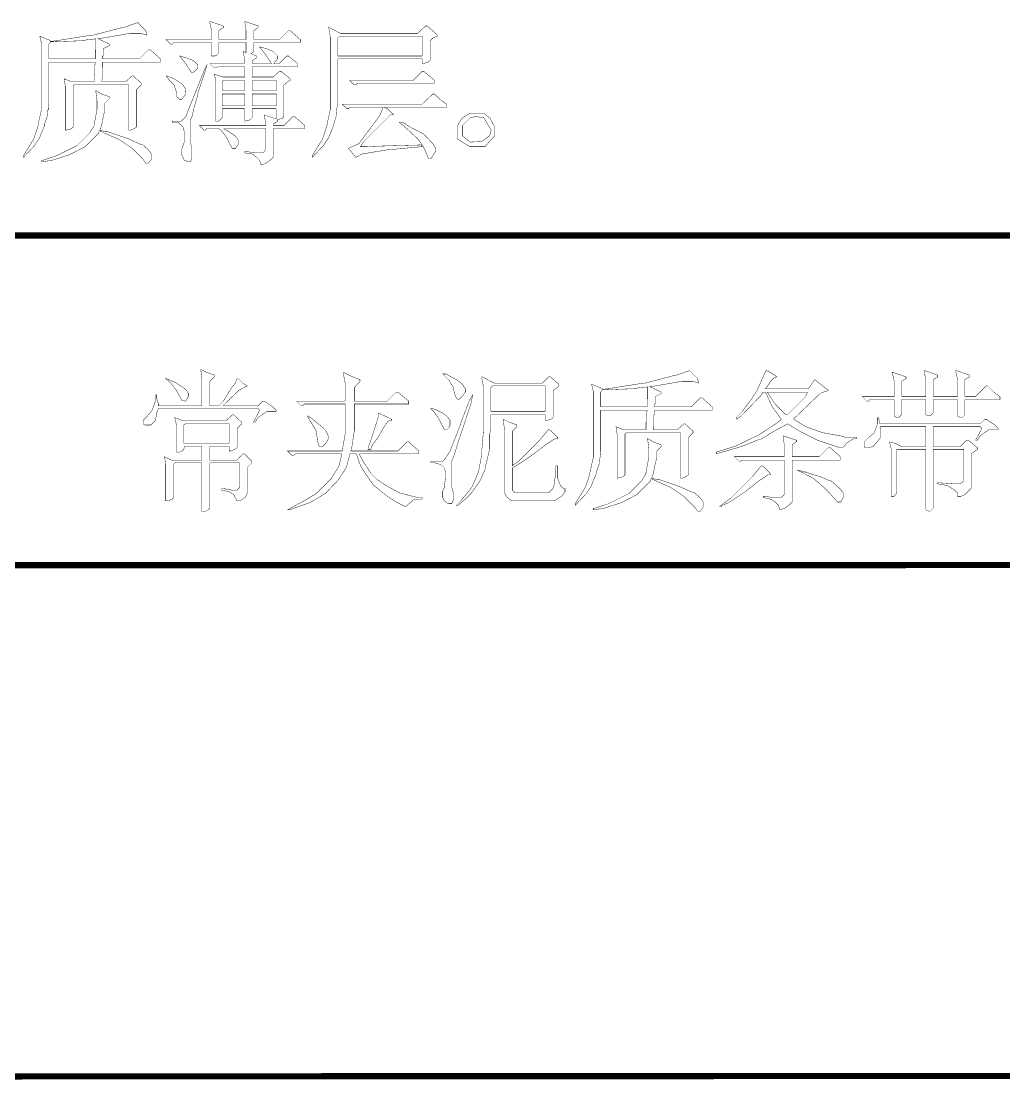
# Model space of a CAD drawing. Extents: x 94 to 452, y -72 to 1042.
# Drawn here: x 286.94 to 310.75, y 425.96 to 451.64 of the extents above; entities that cross this region are included whole.
import ezdxf

# ---------------------------------------------------------------- set-up
doc = ezdxf.new("R2010")
doc.units = 0
doc.header["$MEASUREMENT"] = 0
doc.layers.add('TREE_LAYER', color=7, linetype='Continuous')

msp = doc.modelspace()

# ---------------------------------------------------------------- linework, layer by layer
at = {"layer": 'TREE_LAYER'}
for points, const_width, elevation in [([(289.761614, 451.602352), (289.445927, 451.492548), (289.418476, 451.492548), (288.691025, 451.300392), (288.649849, 451.300392), (287.785143, 451.163137), (287.716516, 451.163137), (287.716516, 451.149411), (287.647888, 451.149411), (287.647888, 451.163137), (287.620437, 451.176862), (287.387104, 451.272941), (287.42828, 451.094509), (287.42828, 449.502352), (287.345927, 449.131764), (287.345927, 449.104313), (287.236123, 448.774901), (287.126319, 448.59647), (286.989065, 448.376862), (286.989065, 448.335686), (287.249849, 448.610195), (287.387104, 448.816078), (287.400829, 448.87098), (287.496908, 449.090588), (287.496908, 449.131764), (287.565535, 449.323921), (287.579261, 449.488627), (287.592986, 449.488627), (287.592986, 449.529803), (287.606712, 449.653333), (287.606712, 450.641568), (287.606712, 450.641568), (288.718476, 450.641568), (288.732202, 450.641568), (288.718476, 450.531764), (288.718476, 450.531764), (288.718476, 450.435686), (288.718476, 450.435686), (288.718476, 450.353333), (288.704751, 450.353333), (288.704751, 450.257254), (288.704751, 450.257254), (288.704751, 450.174901), (288.704751, 450.174901), (288.142006, 450.174901), (287.9773, 450.243529), (288.004751, 450.065097), (288.004751, 448.994509), (288.100829, 449.008235), (288.155731, 449.035686), (288.196908, 449.076862), (288.196908, 450.065097), (288.224359, 450.092548), (289.542006, 450.092548), (289.542006, 450.092548), (289.542006, 448.994509), (289.583182, 448.994509), (289.679261, 449.035686), (289.734163, 449.076862), (289.734163, 449.982745), (289.843967, 450.092548), (289.843967, 450.133725), (289.65181, 450.312156), (289.624359, 450.312156), (289.473378, 450.174901), (288.896908, 450.174901), (288.883182, 450.174901), (288.883182, 450.216078), (288.896908, 450.229803), (288.896908, 450.325882), (288.896908, 450.325882), (288.896908, 450.42196), (288.896908, 450.42196), (288.896908, 450.518039), (288.910633, 450.531764), (288.910633, 450.641568), (288.910633, 450.641568), (290.310633, 450.641568), (290.310633, 450.723921), (290.063574, 450.943529), (290.022398, 450.943529), (289.80279, 450.723921), (288.924359, 450.723921), (288.910633, 450.723921), (288.910633, 450.792548), (288.924359, 450.792548), (288.924359, 450.97098), (289.061614, 451.039607), (289.075339, 451.053333), (289.075339, 451.080784), (288.787104, 451.218039), (288.814555, 451.218039), (288.938084, 451.231764), (289.569457, 451.341568), (289.843967, 451.341568), (289.981221, 451.300392), (289.95377, 451.410195), (289.761614, 451.602352), (289.761614, 451.602352)], 0.01, 41), ([(291.518476, 451.629803), (291.504751, 451.629803), (291.504751, 451.616078), (291.545927, 451.423921), (291.545927, 451.204313), (291.545927, 451.190588), (290.447888, 451.190588), (290.557692, 451.080784), (290.598868, 451.080784), (290.626319, 451.12196), (291.545927, 451.12196), (291.545927, 451.12196), (291.545927, 450.792548), (291.62828, 450.792548), (291.683182, 450.819999), (291.724359, 450.861176), (291.724359, 451.12196), (291.738084, 451.12196), (292.383182, 451.12196), (292.383182, 451.12196), (292.383182, 450.888627), (292.383182, 450.874901), (292.314555, 450.902352), (292.355731, 450.69647), (292.342006, 450.614117), (291.504751, 450.614117), (291.614555, 450.504313), (291.655731, 450.504313), (291.696908, 450.531764), (292.342006, 450.531764), (292.355731, 450.531764), (292.355731, 450.284705), (292.342006, 450.284705), (291.820437, 450.284705), (291.738084, 450.312156), (291.614555, 450.353333), (291.655731, 450.174901), (291.655731, 449.214117), (291.724359, 449.214117), (291.806712, 449.29647), (291.806712, 449.502352), (291.806712, 449.516078), (292.342006, 449.516078), (292.355731, 449.502352), (292.355731, 449.214117), (292.438084, 449.227843), (292.492986, 449.255294), (292.534163, 449.29647), (292.534163, 449.502352), (292.534163, 449.516078), (293.110633, 449.516078), (293.124359, 449.502352), (293.124359, 449.269019), (293.110633, 449.269019), (292.822398, 449.365097), (292.863574, 449.159215), (292.863574, 449.104313), (291.257692, 449.104313), (291.367496, 448.994509), (291.394947, 448.994509), (291.436123, 449.035686), (291.724359, 449.035686), (291.779261, 448.994509), (291.916516, 448.816078), (291.985143, 448.665097), (292.05377, 448.555294), (292.136123, 448.555294), (292.136123, 448.569019), (292.204751, 448.665097), (292.204751, 448.74745), (292.122398, 448.857254), (291.916516, 448.994509), (291.847888, 449.02196), (291.847888, 449.035686), (291.847888, 449.035686), (292.863574, 449.035686), (292.863574, 449.035686), (292.863574, 448.527843), (292.794947, 448.44549), (292.589065, 448.44549), (292.355731, 448.486666), (292.355731, 448.44549), (292.534163, 448.418039), (292.643967, 448.335686), (292.712594, 448.267058), (292.75377, 448.157254), (292.849849, 448.184705), (292.973378, 448.267058), (293.042006, 448.335686), (293.042006, 449.035686), (293.055731, 449.035686), (293.810633, 449.035686), (293.810633, 449.104313), (293.563574, 449.323921), (293.522398, 449.323921), (293.30279, 449.104313), (293.055731, 449.104313), (293.042006, 449.118039), (293.042006, 449.14549), (293.15181, 449.214117), (293.15181, 449.255294), (293.165535, 449.255294), (293.261614, 449.282745), (293.30279, 449.323921), (293.30279, 450.092548), (293.440045, 450.202352), (293.45377, 450.202352), (293.45377, 450.243529), (293.234163, 450.42196), (293.192986, 450.42196), (293.042006, 450.284705), (292.534163, 450.284705), (292.534163, 450.284705), (292.534163, 450.531764), (292.534163, 450.531764), (293.632202, 450.531764), (293.632202, 450.614117), (293.412594, 450.792548), (293.371418, 450.792548), (293.192986, 450.614117), (293.055731, 450.614117), (293.055731, 450.614117), (293.15181, 450.723921), (293.15181, 450.792548), (293.042006, 450.902352), (292.8773, 450.97098), (292.822398, 450.984705), (292.726319, 451.012156), (292.712594, 451.012156), (292.822398, 450.874901), (293.000829, 450.614117), (293.000829, 450.614117), (292.534163, 450.614117), (292.534163, 450.682745), (292.643967, 450.751372), (292.643967, 450.792548), (292.506712, 450.84745), (292.575339, 450.902352), (292.575339, 451.12196), (292.575339, 451.12196), (293.700829, 451.12196), (293.700829, 451.190588), (293.45377, 451.410195), (293.412594, 451.410195), (293.192986, 451.190588), (292.575339, 451.190588), (292.575339, 451.204313), (292.575339, 451.410195), (292.671418, 451.478823), (292.685143, 451.519999), (292.355731, 451.629803), (292.355731, 451.629803), (292.355731, 451.616078), (292.383182, 451.423921), (292.383182, 451.204313), (292.383182, 451.190588), (291.738084, 451.190588), (291.724359, 451.204313), (291.724359, 451.410195), (291.834163, 451.478823), (291.834163, 451.519999), (291.518476, 451.629803), (291.518476, 451.629803)], 0.01, 41), ([(296.775339, 451.519999), (296.734163, 451.519999), (296.542006, 451.341568), (294.675339, 451.341568), (294.387104, 451.492548), (294.42828, 451.24549), (294.42828, 449.502352), (294.345927, 449.131764), (294.345927, 449.104313), (294.236123, 448.774901), (294.126319, 448.59647), (293.989065, 448.376862), (293.989065, 448.335686), (294.249849, 448.610195), (294.387104, 448.816078), (294.496908, 449.090588), (294.565535, 449.323921), (294.579261, 449.488627), (294.606712, 449.653333), (294.606712, 450.710195), (294.606712, 450.723921), (296.65181, 450.723921), (296.65181, 450.710195), (296.65181, 450.614117), (296.692986, 450.614117), (296.789065, 450.641568), (296.843967, 450.682745), (296.843967, 451.163137), (296.912594, 451.231764), (297.022398, 451.272941), (297.022398, 451.300392), (296.775339, 451.519999), (296.775339, 451.519999)], 0.01, 41), ([(288.718476, 451.204313), (288.718476, 451.218039), (288.745927, 451.204313), (288.745927, 450.929803), (288.732202, 450.929803), (288.732202, 450.833725), (288.732202, 450.819999), (288.732202, 450.723921), (288.718476, 450.723921), (287.606712, 450.723921), (287.606712, 450.723921), (287.606712, 451.080784), (287.647888, 451.135686), (288.416516, 451.163137), (288.55377, 451.190588), (288.718476, 451.204313), (288.718476, 451.204313)], 0.01, 41), ([(294.634163, 451.259215), (294.647888, 451.272941), (296.65181, 451.272941), (296.65181, 451.259215), (296.65181, 450.792548), (296.65181, 450.792548), (294.606712, 450.792548), (294.606712, 450.792548), (294.606712, 451.231764), (294.634163, 451.259215), (294.634163, 451.259215)], 0.01, 41), ([(290.791025, 450.792548), (290.7773, 450.792548), (290.887104, 450.655294), (291.065535, 450.394509), (291.106712, 450.394509), (291.216516, 450.504313), (291.216516, 450.572941), (291.106712, 450.682745), (290.92828, 450.751372), (290.873378, 450.765097), (290.791025, 450.792548), (290.791025, 450.792548)], 0.01, 41), ([(291.436123, 450.572941), (291.394947, 450.504313), (290.955731, 449.406274), (290.92828, 449.323921), (290.818476, 449.214117), (290.598868, 449.214117), (290.598868, 449.186666), (290.736123, 449.186666), (290.859653, 449.063137), (290.887104, 448.967058), (290.887104, 448.706274), (290.818476, 448.500392), (290.818476, 448.418039), (290.887104, 448.267058), (290.983182, 448.225882), (291.038084, 448.225882), (291.065535, 448.294509), (291.065535, 448.569019), (291.038084, 448.706274), (291.038084, 449.255294), (291.079261, 449.337646), (291.120437, 449.529803), (291.216516, 449.84549), (291.216516, 449.886666), (291.394947, 450.42196), (291.436123, 450.572941), (291.436123, 450.572941)], 0.01, 41), ([(290.461614, 450.312156), (290.447888, 450.312156), (290.516516, 450.216078), (290.640045, 450.092548), (290.708672, 449.886666), (290.708672, 449.804313), (290.7773, 449.735686), (290.818476, 449.735686), (290.92828, 449.872941), (290.914555, 449.99647), (290.845927, 450.106274), (290.640045, 450.243529), (290.461614, 450.312156), (290.461614, 450.312156)], 0.01, 41), ([(291.847888, 450.202352), (291.861614, 450.202352), (292.342006, 450.202352), (292.355731, 450.202352), (292.355731, 449.955294), (292.342006, 449.955294), (291.806712, 449.955294), (291.806712, 449.955294), (291.806712, 450.174901), (291.847888, 450.202352), (291.847888, 450.202352)], 0.01, 41), ([(292.534163, 450.202352), (292.534163, 450.202352), (293.110633, 450.202352), (293.124359, 450.202352), (293.124359, 449.955294), (293.110633, 449.955294), (292.534163, 449.955294), (292.534163, 449.955294), (292.534163, 450.202352), (292.534163, 450.202352)], 0.01, 41), ([(296.692986, 450.42196), (296.65181, 450.42196), (296.432202, 450.202352), (294.894947, 450.202352), (295.004751, 450.092548), (295.045927, 450.092548), (295.087104, 450.133725), (296.95377, 450.133725), (296.95377, 450.202352), (296.692986, 450.42196), (296.692986, 450.42196)], 0.01, 41), ([(288.745927, 449.955294), (288.745927, 449.955294), (288.745927, 449.927843), (288.773378, 449.708235), (288.773378, 449.502352), (288.704751, 449.131764), (288.704751, 449.104313), (288.594947, 448.925882), (288.292986, 448.623921), (287.798868, 448.376862), (287.469457, 448.267058), (287.42828, 448.267058), (287.42828, 448.225882), (287.689065, 448.267058), (288.114555, 448.404313), (288.485143, 448.59647), (288.814555, 448.925882), (288.82828, 448.980784), (288.842006, 448.980784), (288.95181, 448.925882), (289.294947, 448.774901), (289.624359, 448.555294), (289.885143, 448.294509), (289.95377, 448.198431), (290.022398, 448.198431), (290.091025, 448.294509), (290.091025, 448.418039), (290.022398, 448.514117), (289.885143, 448.637646), (289.830241, 448.651372), (289.555731, 448.774901), (289.52828, 448.788627), (289.006712, 448.967058), (288.979261, 448.967058), (288.883182, 448.980784), (288.842006, 448.994509), (288.883182, 449.104313), (288.924359, 449.323921), (288.965535, 449.488627), (288.965535, 449.653333), (289.075339, 449.763137), (289.075339, 449.804313), (288.883182, 449.872941), (288.745927, 449.955294), (288.745927, 449.955294)], 0.01, 41), ([(291.806712, 449.872941), (291.806712, 449.872941), (292.342006, 449.872941), (292.355731, 449.872941), (292.355731, 449.584705), (292.342006, 449.584705), (291.806712, 449.584705), (291.806712, 449.584705), (291.806712, 449.872941), (291.806712, 449.872941)], 0.01, 41), ([(292.534163, 449.872941), (292.534163, 449.872941), (293.110633, 449.872941), (293.124359, 449.872941), (293.124359, 449.584705), (293.110633, 449.584705), (292.534163, 449.584705), (292.534163, 449.584705), (292.534163, 449.872941), (292.534163, 449.872941)], 0.01, 41), ([(296.95377, 449.872941), (296.912594, 449.872941), (296.65181, 449.625882), (294.716516, 449.625882), (294.826319, 449.516078), (294.867496, 449.516078), (294.894947, 449.543529), (295.704751, 449.543529), (295.704751, 449.543529), (295.636123, 449.365097), (295.12828, 448.678823), (295.087104, 448.651372), (294.867496, 448.555294), (295.045927, 448.335686), (295.196908, 448.418039), (295.526319, 448.472941), (295.869457, 448.527843), (295.924359, 448.527843), (296.65181, 448.59647), (296.624359, 448.637646), (295.649849, 448.610195), (295.636123, 448.610195), (295.320437, 448.59647), (295.320437, 448.59647), (295.169457, 448.59647), (295.155731, 448.59647), (295.224359, 448.706274), (295.883182, 449.365097), (295.965535, 449.365097), (295.814555, 449.516078), (295.732202, 449.543529), (295.732202, 449.543529), (295.732202, 449.543529), (297.242006, 449.543529), (297.242006, 449.625882), (297.091025, 449.735686), (296.95377, 449.872941), (296.95377, 449.872941)], 0.01, 41), ([(296.185143, 449.186666), (296.10279, 449.186666), (296.322398, 448.994509), (296.555731, 448.774901), (296.665535, 448.623921), (296.734163, 448.486666), (296.80279, 448.308235), (296.871418, 448.308235), (296.981221, 448.486666), (296.981221, 448.555294), (296.912594, 448.665097), (296.692986, 448.898431), (296.349849, 449.076862), (296.185143, 449.186666), (296.185143, 449.186666)], 0.01, 41), ([(298.147888, 449.406274), (297.818476, 449.406274), (297.626319, 449.29647), (297.516516, 449.118039), (297.516516, 448.774901), (297.804751, 448.59647), (298.175339, 448.59647), (298.394947, 448.843529), (298.394947, 449.104313), (298.298868, 449.282745), (298.147888, 449.406274), (298.147888, 449.406274)], 0.01, 41), ([(297.955731, 449.323921), (297.969457, 449.323921), (298.147888, 449.29647), (298.326319, 448.994509), (298.285143, 448.857254), (298.092986, 448.719999), (297.818476, 448.706274), (297.626319, 448.857254), (297.626319, 449.104313), (297.818476, 449.29647), (297.873378, 449.310195), (297.955731, 449.323921), (297.955731, 449.323921)], 0.01, 41), ([(221.22612, 446.441643), (399.22612, 446.441643)], 0.15, 178), ([(291.288676, 443.19588), (291.288676, 443.19588), (291.288676, 443.182154), (291.316127, 442.962546), (291.316127, 442.331174), (291.316127, 442.317448), (290.259264, 442.317448), (290.259264, 442.37235), (290.218088, 442.49588), (290.218088, 442.578233), (290.190637, 442.578233), (290.190637, 442.427252), (290.108284, 442.207644), (289.99848, 442.070389), (289.888676, 441.960585), (289.888676, 441.878233), (289.929852, 441.850782), (290.080833, 441.850782), (290.190637, 441.960585), (290.218088, 442.125291), (290.218088, 442.139017), (290.259264, 442.248821), (292.67495, 442.248821), (292.716127, 442.207644), (292.565146, 441.919409), (292.606323, 441.919409), (292.67495, 442.029213), (292.894558, 442.180193), (293.114166, 442.180193), (293.114166, 442.207644), (293.031813, 442.289997), (292.825931, 442.427252), (292.784754, 442.427252), (292.67495, 442.317448), (291.837695, 442.317448), (291.837695, 442.331174), (292.208284, 442.688036), (292.414166, 442.79784), (292.304362, 442.866468), (292.194558, 442.976272), (292.167107, 442.976272), (292.125931, 442.866468), (292.016127, 442.729213), (291.837695, 442.427252), (291.727891, 442.317448), (291.508284, 442.317448), (291.508284, 442.331174), (291.508284, 442.907644), (291.618088, 443.017448), (291.618088, 443.058625), (291.425931, 443.127252), (291.288676, 443.19588), (291.288676, 443.19588)], 0.01, 42), ([(294.747499, 443.127252), (294.747499, 443.127252), (294.747499, 443.07235), (294.788676, 442.852742), (294.788676, 442.440978), (294.77495, 442.427252), (293.608284, 442.427252), (293.718088, 442.317448), (293.759264, 442.317448), (293.80044, 442.358625), (294.77495, 442.358625), (294.788676, 442.358625), (294.788676, 441.644899), (294.720048, 441.24686), (294.720048, 441.219409), (293.388676, 441.219409), (293.49848, 441.109605), (293.539656, 441.109605), (293.580833, 441.150782), (294.706323, 441.150782), (294.706323, 441.150782), (294.637695, 440.862546), (294.459264, 440.560585), (294.088676, 440.189997), (293.814166, 440.025291), (293.388676, 439.791958), (293.429852, 439.791958), (293.937695, 439.970389), (294.308284, 440.189997), (294.610244, 440.505684), (294.816127, 440.82137), (294.89848, 441.137056), (294.912205, 441.150782), (295.04946, 441.150782), (295.063186, 441.137056), (295.159264, 440.862546), (295.296519, 440.642938), (295.461225, 440.409605), (295.502401, 440.368429), (295.845539, 440.093919), (296.078872, 439.956664), (296.243578, 439.874311), (296.257303, 439.874311), (296.463186, 440.052742), (296.655342, 440.052742), (296.655342, 440.093919), (296.531813, 440.093919), (296.106323, 440.203723), (295.776911, 440.382154), (295.557303, 440.533135), (295.406323, 440.684115), (295.227891, 440.958625), (295.131813, 441.137056), (295.145539, 441.150782), (296.572989, 441.150782), (296.572989, 441.219409), (296.325931, 441.439017), (296.284754, 441.439017), (296.065146, 441.219409), (294.925931, 441.219409), (294.925931, 441.233135), (294.967107, 441.39784), (294.980833, 441.548821), (295.008284, 441.699801), (295.008284, 442.358625), (295.008284, 442.358625), (296.325931, 442.358625), (296.325931, 442.427252), (296.065146, 442.64686), (296.02397, 442.64686), (295.804362, 442.427252), (295.008284, 442.427252), (295.008284, 442.440978), (295.008284, 442.756664), (295.145539, 442.907644), (295.145539, 442.948821), (294.967107, 443.017448), (294.747499, 443.127252), (294.747499, 443.127252)], 0.01, 42), ([(297.231813, 443.086076), (297.14946, 443.086076), (297.30044, 442.935095), (297.410244, 442.756664), (297.437695, 442.605684), (297.478872, 442.509605), (297.520048, 442.468429), (297.547499, 442.468429), (297.629852, 442.550782), (297.69848, 442.64686), (297.69848, 442.729213), (297.616127, 442.852742), (297.478872, 442.948821), (297.231813, 443.086076), (297.231813, 443.086076)], 0.01, 42), ([(298.110244, 443.017448), (298.096519, 443.017448), (298.096519, 442.989997), (298.137695, 442.770389), (298.137695, 441.699801), (298.096519, 441.219409), (298.096519, 441.137056), (298.027891, 440.766468), (298.027891, 440.739017), (297.876911, 440.382154), (297.808284, 440.27235), (297.588676, 440.011566), (297.478872, 439.901762), (297.520048, 439.901762), (297.684754, 440.039017), (297.84946, 440.203723), (298.069068, 440.519409), (298.178872, 440.780193), (298.178872, 440.835095), (298.206323, 440.917448), (298.247499, 441.09588), (298.288676, 441.274311), (298.288676, 441.631174), (298.316127, 441.727252), (298.316127, 442.09784), (298.329852, 442.09784), (299.633774, 442.09784), (299.633774, 442.09784), (299.633774, 441.960585), (299.67495, 441.960585), (299.771029, 441.988036), (299.825931, 442.029213), (299.825931, 442.688036), (299.963186, 442.784115), (299.963186, 442.79784), (299.963186, 442.839017), (299.757303, 443.017448), (299.716127, 443.017448), (299.565146, 442.866468), (298.39848, 442.866468), (298.110244, 443.017448), (298.110244, 443.017448)], 0.01, 42), ([(303.133774, 443.168429), (302.818088, 443.058625), (302.790637, 443.058625), (302.063186, 442.866468), (302.022009, 442.866468), (301.157303, 442.729213), (301.088676, 442.729213), (301.088676, 442.715487), (301.020048, 442.715487), (301.020048, 442.729213), (300.992597, 442.742938), (300.759264, 442.839017), (300.80044, 442.660585), (300.80044, 441.068429), (300.718088, 440.69784), (300.718088, 440.670389), (300.608284, 440.340978), (300.49848, 440.162546), (300.361225, 439.942938), (300.361225, 439.901762), (300.622009, 440.176272), (300.759264, 440.382154), (300.772989, 440.437056), (300.869068, 440.656664), (300.869068, 440.69784), (300.937695, 440.889997), (300.951421, 441.054703), (300.965146, 441.054703), (300.965146, 441.09588), (300.978872, 441.219409), (300.978872, 442.207644), (300.978872, 442.207644), (302.090637, 442.207644), (302.104362, 442.207644), (302.090637, 442.09784), (302.090637, 442.09784), (302.090637, 442.001762), (302.090637, 442.001762), (302.090637, 441.919409), (302.076911, 441.919409), (302.076911, 441.823331), (302.076911, 441.823331), (302.076911, 441.740978), (302.076911, 441.740978), (301.514166, 441.740978), (301.34946, 441.809605), (301.376911, 441.631174), (301.376911, 440.560585), (301.472989, 440.574311), (301.527891, 440.601762), (301.569068, 440.642938), (301.569068, 441.631174), (301.596519, 441.658625), (302.914166, 441.658625), (302.914166, 441.658625), (302.914166, 440.560585), (302.955342, 440.560585), (303.051421, 440.601762), (303.106323, 440.642938), (303.106323, 441.548821), (303.216127, 441.658625), (303.216127, 441.699801), (303.02397, 441.878233), (302.996519, 441.878233), (302.845539, 441.740978), (302.269068, 441.740978), (302.255342, 441.740978), (302.255342, 441.782154), (302.269068, 441.79588), (302.269068, 441.891958), (302.269068, 441.891958), (302.269068, 441.988036), (302.269068, 441.988036), (302.269068, 442.084115), (302.282793, 442.09784), (302.282793, 442.207644), (302.282793, 442.207644), (303.682793, 442.207644), (303.682793, 442.289997), (303.435735, 442.509605), (303.394558, 442.509605), (303.17495, 442.289997), (302.296519, 442.289997), (302.282793, 442.289997), (302.282793, 442.358625), (302.296519, 442.358625), (302.296519, 442.537056), (302.433774, 442.605684), (302.447499, 442.619409), (302.447499, 442.64686), (302.159264, 442.784115), (302.186715, 442.784115), (302.310244, 442.79784), (302.941617, 442.907644), (303.216127, 442.907644), (303.353382, 442.866468), (303.325931, 442.976272), (303.133774, 443.168429), (303.133774, 443.168429)], 0.01, 42), ([(305.00044, 443.168429), (304.986715, 443.168429), (304.959264, 443.113527), (304.767107, 442.688036), (304.629852, 442.468429), (304.410244, 442.180193), (304.259264, 442.029213), (304.259264, 441.988036), (304.369068, 442.056664), (304.84946, 442.550782), (304.918088, 442.64686), (304.972989, 442.64686), (304.972989, 442.64686), (305.137695, 442.289997), (305.357303, 441.988036), (305.220048, 441.878233), (304.780833, 441.589997), (304.767107, 441.589997), (304.231813, 441.329213), (304.218088, 441.329213), (303.778872, 441.191958), (303.778872, 441.150782), (304.396519, 441.329213), (304.835735, 441.507644), (304.863186, 441.507644), (305.178872, 441.699801), (305.508284, 441.878233), (305.851421, 441.67235), (306.235735, 441.480193), (306.771029, 441.301762), (306.853382, 441.301762), (306.935735, 441.411566), (307.114166, 441.52137), (307.182793, 441.52137), (307.182793, 441.548821), (306.922009, 441.548821), (306.784754, 441.589997), (306.67495, 441.603723), (306.647499, 441.617448), (306.537695, 441.631174), (306.510244, 441.644899), (306.372989, 441.658625), (305.947499, 441.809605), (305.659264, 441.988036), (305.659264, 442.001762), (305.686715, 442.029213), (306.304362, 442.619409), (306.496519, 442.688036), (306.167107, 442.948821), (306.153382, 442.935095), (306.016127, 442.729213), (304.986715, 442.729213), (304.972989, 442.729213), (304.986715, 442.742938), (305.096519, 442.907644), (305.178872, 442.989997), (305.247499, 443.017448), (305.082793, 443.127252), (305.00044, 443.168429), (305.00044, 443.168429)], 0.01, 42), ([(308.829852, 443.168429), (308.816127, 443.168429), (308.816127, 443.140978), (308.857303, 442.962546), (308.857303, 442.550782), (308.857303, 442.537056), (308.280833, 442.537056), (308.267107, 442.550782), (308.267107, 442.907644), (308.376911, 442.976272), (308.376911, 443.017448), (308.061225, 443.127252), (308.047499, 443.127252), (308.047499, 443.113527), (308.088676, 442.92137), (308.088676, 442.550782), (308.088676, 442.537056), (307.320048, 442.537056), (307.429852, 442.427252), (307.471029, 442.427252), (307.49848, 442.468429), (308.088676, 442.468429), (308.088676, 442.468429), (308.088676, 442.070389), (308.157303, 442.029213), (308.19848, 442.029213), (308.267107, 442.09784), (308.267107, 442.468429), (308.280833, 442.468429), (308.857303, 442.468429), (308.857303, 442.468429), (308.857303, 442.09784), (308.925931, 442.070389), (308.967107, 442.070389), (309.035735, 442.139017), (309.035735, 442.468429), (309.04946, 442.468429), (309.625931, 442.468429), (309.625931, 442.468429), (309.625931, 442.070389), (309.694558, 442.029213), (309.735735, 442.029213), (309.804362, 442.09784), (309.804362, 442.468429), (309.818088, 442.468429), (310.655342, 442.468429), (310.655342, 442.537056), (310.504362, 442.64686), (310.353382, 442.79784), (310.325931, 442.79784), (310.065146, 442.537056), (309.818088, 442.537056), (309.804362, 442.550782), (309.804362, 442.948821), (309.914166, 443.017448), (309.914166, 443.058625), (309.59848, 443.168429), (309.584754, 443.168429), (309.584754, 443.140978), (309.625931, 442.962546), (309.625931, 442.550782), (309.625931, 442.537056), (309.04946, 442.537056), (309.035735, 442.550782), (309.035735, 442.948821), (309.145539, 443.017448), (309.145539, 443.058625), (308.829852, 443.168429), (308.829852, 443.168429)], 0.01, 42), ([(290.451421, 442.976272), (290.437695, 442.976272), (290.561225, 442.866468), (290.69848, 442.688036), (290.780833, 442.537056), (290.835735, 442.440978), (290.918088, 442.427252), (290.986715, 442.537056), (290.986715, 442.619409), (290.918088, 442.715487), (290.69848, 442.866468), (290.451421, 442.976272), (290.451421, 442.976272)], 0.01, 42), ([(298.357303, 442.79784), (298.357303, 442.79784), (299.633774, 442.79784), (299.633774, 442.79784), (299.633774, 442.180193), (299.633774, 442.180193), (298.329852, 442.180193), (298.316127, 442.180193), (298.316127, 442.756664), (298.357303, 442.79784), (298.357303, 442.79784)], 0.01, 42), ([(302.090637, 442.770389), (302.090637, 442.784115), (302.118088, 442.770389), (302.118088, 442.49588), (302.104362, 442.49588), (302.104362, 442.399801), (302.104362, 442.386076), (302.104362, 442.289997), (302.090637, 442.289997), (300.978872, 442.289997), (300.978872, 442.289997), (300.978872, 442.64686), (301.020048, 442.701762), (301.788676, 442.729213), (301.925931, 442.756664), (302.090637, 442.770389), (302.090637, 442.770389)], 0.01, 42), ([(297.876911, 442.578233), (297.808284, 442.468429), (297.588676, 441.905684), (297.588676, 441.878233), (297.327891, 441.219409), (297.218088, 441.040978), (297.14946, 440.97235), (296.861225, 440.97235), (296.861225, 440.931174), (296.971029, 440.931174), (297.108284, 440.889997), (297.190637, 440.807644), (297.218088, 440.711566), (297.218088, 440.560585), (297.190637, 440.368429), (297.190637, 440.340978), (297.14946, 440.244899), (297.14946, 440.093919), (297.190637, 440.011566), (297.286715, 439.942938), (297.369068, 439.942938), (297.410244, 440.039017), (297.410244, 440.203723), (297.369068, 440.340978), (297.369068, 440.97235), (297.410244, 441.068429), (297.451421, 441.191958), (297.547499, 441.507644), (297.57495, 441.576272), (297.84946, 442.413527), (297.84946, 442.440978), (297.876911, 442.578233), (297.876911, 442.578233)], 0.01, 42), ([(305.014166, 442.64686), (305.027891, 442.64686), (305.97495, 442.64686), (305.988676, 442.64686), (305.947499, 442.537056), (305.508284, 442.09784), (305.467107, 442.09784), (305.206323, 442.358625), (305.014166, 442.64686), (305.014166, 442.64686)], 0.01, 42), ([(296.902401, 442.248821), (296.861225, 442.248821), (296.943578, 442.166468), (297.039656, 442.029213), (297.190637, 441.740978), (297.259264, 441.740978), (297.30044, 441.782154), (297.327891, 441.837056), (297.327891, 441.960585), (297.259264, 442.056664), (297.14946, 442.139017), (297.012205, 442.207644), (296.902401, 442.248821), (296.902401, 442.248821)], 0.01, 42), ([(292.084754, 442.09784), (292.057303, 442.09784), (291.906323, 441.960585), (290.835735, 441.960585), (290.657303, 442.029213), (290.69848, 441.850782), (290.69848, 441.191958), (290.767107, 441.191958), (290.835735, 441.219409), (290.876911, 441.260585), (290.890637, 441.329213), (291.316127, 441.329213), (291.316127, 441.329213), (291.316127, 441.013527), (291.316127, 440.999801), (290.57495, 440.999801), (290.410244, 441.082154), (290.437695, 440.903723), (290.437695, 440.011566), (290.533774, 440.025291), (290.588676, 440.052742), (290.629852, 440.093919), (290.629852, 440.889997), (290.657303, 440.931174), (291.316127, 440.931174), (291.316127, 440.931174), (291.316127, 439.764507), (291.412205, 439.764507), (291.467107, 439.791958), (291.508284, 439.833135), (291.508284, 440.931174), (291.508284, 440.931174), (292.235735, 440.931174), (292.235735, 440.931174), (292.235735, 440.340978), (292.167107, 440.27235), (292.029852, 440.27235), (291.82397, 440.313527), (291.796519, 440.313527), (291.796519, 440.27235), (291.97495, 440.231174), (292.084754, 440.162546), (292.167107, 440.011566), (292.235735, 440.011566), (292.359264, 440.093919), (292.414166, 440.189997), (292.414166, 440.82137), (292.52397, 440.931174), (292.52397, 440.97235), (292.345539, 441.150782), (292.304362, 441.150782), (292.167107, 440.999801), (291.508284, 440.999801), (291.508284, 441.013527), (291.508284, 441.329213), (291.508284, 441.329213), (291.97495, 441.329213), (291.97495, 441.329213), (291.97495, 441.219409), (292.016127, 441.219409), (292.112205, 441.260585), (292.167107, 441.301762), (292.167107, 441.768429), (292.276911, 441.878233), (292.276911, 441.919409), (292.084754, 442.09784), (292.084754, 442.09784)], 0.01, 42), ([(293.869068, 442.070389), (293.869068, 442.070389), (293.882793, 442.042938), (294.088676, 441.699801), (294.116127, 441.466468), (294.157303, 441.342938), (294.157303, 441.329213), (294.239656, 441.329213), (294.322009, 441.411566), (294.376911, 441.507644), (294.376911, 441.589997), (294.308284, 441.727252), (294.280833, 441.754703), (294.088676, 441.919409), (293.951421, 442.029213), (293.869068, 442.070389), (293.869068, 442.070389)], 0.01, 42), ([(295.59848, 442.139017), (295.584754, 442.139017), (295.584754, 442.029213), (295.337695, 441.260585), (295.406323, 441.260585), (295.447499, 441.370389), (295.557303, 441.507644), (295.776911, 441.878233), (295.845539, 441.960585), (295.914166, 441.960585), (295.914166, 441.988036), (295.59848, 442.139017), (295.59848, 442.139017)], 0.01, 42), ([(298.618088, 441.988036), (298.618088, 441.988036), (298.618088, 441.974311), (298.645539, 441.754703), (298.645539, 440.203723), (298.714166, 440.093919), (298.82397, 440.011566), (299.853382, 440.011566), (299.922009, 440.052742), (300.031813, 440.12137), (300.114166, 440.231174), (300.114166, 440.313527), (300.072989, 440.313527), (300.004362, 440.382154), (299.935735, 440.560585), (299.935735, 440.862546), (299.894558, 440.862546), (299.894558, 440.766468), (299.853382, 440.409605), (299.825931, 440.313527), (299.716127, 440.203723), (298.906323, 440.203723), (298.837695, 440.27235), (298.837695, 440.807644), (298.97495, 440.889997), (299.304362, 441.109605), (299.647499, 441.370389), (299.853382, 441.507644), (299.935735, 441.52137), (299.935735, 441.548821), (299.784754, 441.699801), (299.716127, 441.740978), (299.496519, 441.480193), (298.97495, 440.958625), (298.865146, 440.889997), (298.837695, 440.862546), (298.837695, 440.876272), (298.837695, 441.699801), (298.947499, 441.809605), (298.947499, 441.850782), (298.755342, 441.919409), (298.618088, 441.988036), (298.618088, 441.988036)], 0.01, 42), ([(307.718088, 442.029213), (307.690637, 442.029213), (307.690637, 441.878233), (307.608284, 441.658625), (307.471029, 441.548821), (307.361225, 441.439017), (307.361225, 441.329213), (307.388676, 441.301762), (307.471029, 441.301762), (307.580833, 441.329213), (307.690637, 441.452742), (307.759264, 441.548821), (307.759264, 441.768429), (307.745539, 441.79588), (307.759264, 441.809605), (308.857303, 441.809605), (308.857303, 441.809605), (308.857303, 441.342938), (308.857303, 441.329213), (308.267107, 441.329213), (308.102401, 441.411566), (307.978872, 441.439017), (308.020048, 441.274311), (308.020048, 440.12137), (308.088676, 440.12137), (308.157303, 440.203723), (308.157303, 441.260585), (308.171029, 441.260585), (308.857303, 441.260585), (308.857303, 441.260585), (308.857303, 439.791958), (308.925931, 439.764507), (308.967107, 439.764507), (309.035735, 439.833135), (309.035735, 441.260585), (309.04946, 441.260585), (309.763186, 441.260585), (309.776911, 441.260585), (309.776911, 440.491958), (309.694558, 440.423331), (309.543578, 440.423331), (309.351421, 440.437056), (309.145539, 440.450782), (309.145539, 440.423331), (309.378872, 440.382154), (309.557303, 440.27235), (309.625931, 440.203723), (309.625931, 440.12137), (309.708284, 440.12137), (309.804362, 440.162546), (309.955342, 440.313527), (309.955342, 441.150782), (310.106323, 441.260585), (310.106323, 441.301762), (309.886715, 441.480193), (309.845539, 441.480193), (309.694558, 441.329213), (309.04946, 441.329213), (309.035735, 441.342938), (309.035735, 441.809605), (309.04946, 441.809605), (310.17495, 441.809605), (310.216127, 441.768429), (310.065146, 441.480193), (310.106323, 441.480193), (310.17495, 441.589997), (310.394558, 441.740978), (310.614166, 441.740978), (310.614166, 441.768429), (310.531813, 441.850782), (310.325931, 441.988036), (310.284754, 441.988036), (310.17495, 441.878233), (307.745539, 441.878233), (307.731813, 441.905684), (307.718088, 442.029213), (307.718088, 442.029213)], 0.01, 42), ([(290.918088, 441.878233), (290.918088, 441.878233), (291.97495, 441.878233), (291.97495, 441.878233), (291.97495, 441.411566), (291.97495, 441.411566), (290.890637, 441.411566), (290.876911, 441.411566), (290.876911, 441.850782), (290.918088, 441.878233), (290.918088, 441.878233)], 0.01, 42), ([(302.118088, 441.52137), (302.118088, 441.52137), (302.118088, 441.493919), (302.145539, 441.274311), (302.145539, 441.068429), (302.076911, 440.69784), (302.076911, 440.670389), (301.967107, 440.491958), (301.665146, 440.189997), (301.171029, 439.942938), (300.841617, 439.833135), (300.80044, 439.833135), (300.80044, 439.791958), (301.061225, 439.833135), (301.486715, 439.970389), (301.857303, 440.162546), (302.186715, 440.491958), (302.20044, 440.54686), (302.214166, 440.54686), (302.32397, 440.491958), (302.667107, 440.340978), (302.996519, 440.12137), (303.257303, 439.860585), (303.325931, 439.764507), (303.394558, 439.764507), (303.463186, 439.860585), (303.463186, 439.984115), (303.394558, 440.080193), (303.257303, 440.203723), (303.202401, 440.217448), (302.927891, 440.340978), (302.90044, 440.354703), (302.378872, 440.533135), (302.351421, 440.533135), (302.255342, 440.54686), (302.214166, 440.560585), (302.255342, 440.670389), (302.296519, 440.889997), (302.337695, 441.054703), (302.337695, 441.219409), (302.447499, 441.329213), (302.447499, 441.370389), (302.255342, 441.439017), (302.118088, 441.52137), (302.118088, 441.52137)], 0.01, 42), ([(305.39848, 441.589997), (305.39848, 441.589997), (305.39848, 441.576272), (305.425931, 441.384115), (305.425931, 441.082154), (305.425931, 441.082154), (304.218088, 441.082154), (304.327891, 440.97235), (304.369068, 440.97235), (304.410244, 440.999801), (305.425931, 440.999801), (305.425931, 440.999801), (305.425931, 440.162546), (305.357303, 440.093919), (305.151421, 440.093919), (304.945539, 440.12137), (304.918088, 440.12137), (304.918088, 440.093919), (305.096519, 440.052742), (305.206323, 439.984115), (305.288676, 439.901762), (305.316127, 439.791958), (305.439656, 439.833135), (305.535735, 439.901762), (305.618088, 439.984115), (305.618088, 440.999801), (305.618088, 440.999801), (306.784754, 440.999801), (306.784754, 441.082154), (306.537695, 441.301762), (306.496519, 441.301762), (306.276911, 441.082154), (305.618088, 441.082154), (305.618088, 441.082154), (305.618088, 441.370389), (305.714166, 441.439017), (305.727891, 441.439017), (305.727891, 441.480193), (305.39848, 441.589997), (305.39848, 441.589997)], 0.01, 42), ([(304.890637, 440.862546), (304.84946, 440.835095), (304.657303, 440.601762), (304.135735, 440.080193), (304.039656, 440.011566), (303.861225, 439.874311), (303.888676, 439.874311), (304.14946, 440.011566), (304.478872, 440.231174), (304.808284, 440.491958), (305.014166, 440.629213), (305.027891, 440.642938), (305.096519, 440.642938), (305.096519, 440.670389), (304.945539, 440.82137), (304.890637, 440.862546), (304.890637, 440.862546)], 0.01, 42), ([(305.782793, 440.752742), (305.755342, 440.752742), (306.125931, 440.560585), (306.386715, 440.340978), (306.510244, 440.217448), (306.716127, 439.984115), (306.784754, 439.984115), (306.79848, 439.984115), (306.853382, 440.080193), (306.853382, 440.203723), (306.784754, 440.299801), (306.565146, 440.491958), (306.510244, 440.505684), (306.290637, 440.601762), (306.180833, 440.629213), (305.947499, 440.711566), (305.906323, 440.711566), (305.782793, 440.752742), (305.782793, 440.752742)], 0.01, 42), ([(221.22612, 438.442248), (399.22612, 438.468331)], 0.15, 178.000002), ([(221.22612, 426.030416), (399.22612, 426.116233)], 0.15, 178.000021)]:
    msp.add_lwpolyline(points, dxfattribs=dict(at, const_width=const_width, elevation=elevation))

doc.saveas('drawing.dxf')
